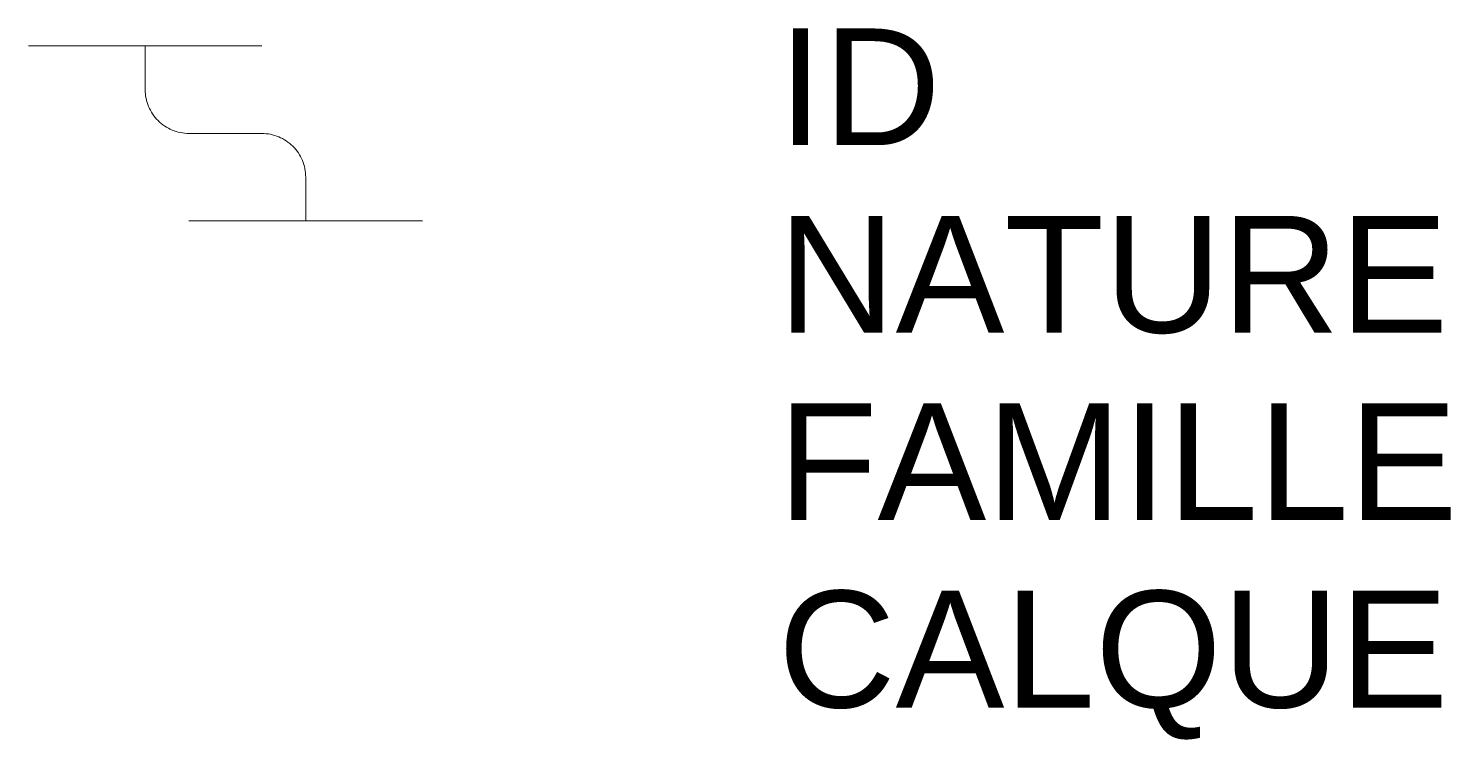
# Model space of a CAD drawing. Header units: metres. Extents: x -0.48 to 1.96, y -0.89 to 0.33.
import ezdxf

# ---------------------------------------------------------------- set-up
doc = ezdxf.new("R2010")
doc.units = ezdxf.units.M
doc.linetypes.add('Socle_Continu', pattern=[2.5, 2.5, 0])
doc.layers.add('EAUPO_SCT', color=140, linetype='Socle_Continu', lineweight=13)
doc.styles.get("Standard").update_dxf_attribs({"font": 'arial.ttf'})

msp = doc.modelspace()

# ---------------------------------------------------------------- linework, layer by layer
at = {"layer": 'EAUPO_SCT', "linetype": 'Socle_Continu'}
for p, q in [((-0.475, 0.3), (-0.075, 0.3)), ((-0.2, 0), (0.2, 0))]:
    msp.add_line(p, q, dxfattribs=at)
at = {"layer": 'EAUPO_SCT', "linetype": 'Socle_Continu', "flags": 128}
msp.add_lwpolyline([(0, 0), (0, 0.075, 0.414214), (-0.075, 0.15), (-0.2, 0.15, -0.414214), (-0.275, 0.225), (-0.275, 0.3)], format="xyb", dxfattribs=at)

# ---------------------------------------------------------------- texts
at = {"layer": 'EAUPO_SCT', "linetype": 'Socle_Continu', "flags": 9}
for tag, p, s in [('ID', (0.8089, 0.13), 'AP_2033'), ('NATURE', (0.8089, -0.1913), 'Esse de réglage'), ('FAMILLE', (0.8089, -0.5125), 'Eau potable'), ('CALQUE', (0.8089, -0.8338), 'EAUPO_SCT')]:
    msp.add_attdef(tag, p, s, height=0.2, dxfattribs=at)

doc.saveas('drawing.dxf')
